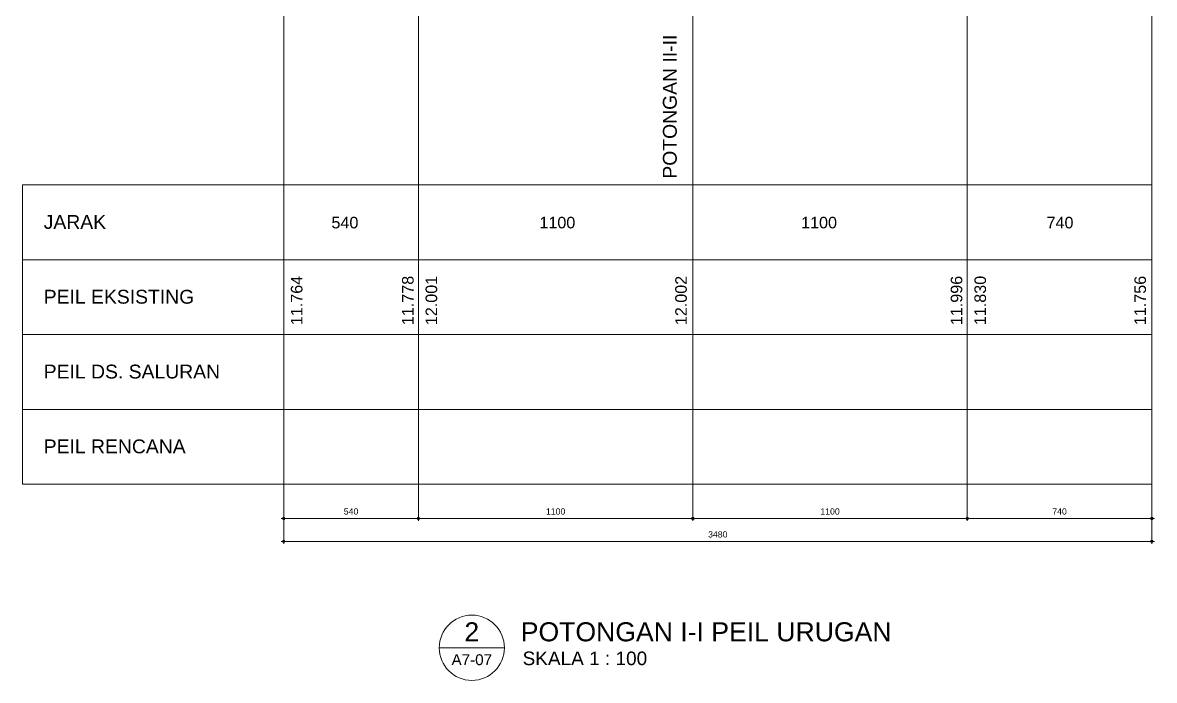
# Model space of a CAD drawing. Header units: millimetres. Extents: x -11 to 1625, y -267 to 180.
# Drawn here: x 825.34 to 870.71, y -210.23 to -183.85 of the extents above; entities that cross this region are included whole.
import ezdxf
from ezdxf.enums import TextEntityAlignment as Align

# ---------------------------------------------------------------- set-up
doc = ezdxf.new("R2010")
doc.units = ezdxf.units.MM
for name, color, linetype, lineweight in [('dinding', 5, 'Continuous', 15), ('not', 7, 'Continuous', 20), ('u', 6, 'Continuous', 20)]:
    doc.layers.add(name, color=color, linetype=linetype, lineweight=lineweight)
doc.styles.get("Standard").update_dxf_attribs({"font": 'ARIALUNI.TTF'})
doc.dimstyles.new('SK100', dxfattribs={"dimtxt": 0.25, "dimasz": 0.1, "dimexe": 0.1, "dimexo": 0, "dimgap": 0.15, "dimtad": 1, "dimdec": 0, "dimlfac": 100, "dimzin": 12, "dimdsep": 46, "dimtxsty": 'Standard', "dimblk": 'BULAT', "dimcen": 0.1, "dimclrd": 256, "dimclre": 256, "dimclrt": 256, "dimadec": 0, "dimazin": 3, "dimtfac": 1, "dimtdec": 0, "dimtofl": 0, "dimtmove": 0, "dimatfit": 3, "dimldrblk": 'BULAT', "dimfxl": 0, "dimtolj": 1, "dimtzin": 0, "dimlwd": -1, "dimlwe": -1, "dimarcsym": 0})

# ---------------------------------------------------------------- blocks, each defined once
blk = doc.blocks.new('BULAT')
for p, q in [((-1, 0), (1, 0)), ((0, -1), (0, 1))]:
    blk.add_line(p, q)
blk.add_circle((0, 0), 0.5)
blk = doc.blocks.new('*D584')
at = {"layer": 'Defpoints', "color": 0}
for p in [(835.806, -202.36), (841.206, -202.36), (841.206, -203.733)]:
    blk.add_point(p, dxfattribs=at)
at = {"layer": 'u'}
for p, q in [((835.806, -202.36), (835.806, -203.833)), ((841.206, -202.36), (841.206, -203.833)), ((835.906, -203.733), (841.106, -203.733))]:
    blk.add_line(p, q, dxfattribs=at)
at = {"layer": 'u', "xscale": 0.1, "yscale": 0.1, "zscale": 0.1, "rotation": 180}
blk.add_blockref('BULAT', (835.806, -203.733), dxfattribs=at)
at = {"layer": 'u', "xscale": 0.1, "yscale": 0.1, "zscale": 0.1}
blk.add_blockref('BULAT', (841.206, -203.733), dxfattribs=at)
at = {"layer": 'u', "insert": (838.506, -203.455), "char_height": 0.25, "attachment_point": 5}
blk.add_mtext('\\A1;540', dxfattribs=at)
blk = doc.blocks.new('*D585')
at = {"layer": 'Defpoints', "color": 0}
for p in [(841.206, -202.36), (852.206, -202.36), (852.206, -203.733)]:
    blk.add_point(p, dxfattribs=at)
at = {"layer": 'u'}
for p, q in [((841.206, -202.36), (841.206, -203.833)), ((852.206, -202.36), (852.206, -203.833)), ((841.306, -203.733), (852.106, -203.733))]:
    blk.add_line(p, q, dxfattribs=at)
at = {"layer": 'u', "xscale": 0.1, "yscale": 0.1, "zscale": 0.1, "rotation": 180}
blk.add_blockref('BULAT', (841.206, -203.733), dxfattribs=at)
at = {"layer": 'u', "xscale": 0.1, "yscale": 0.1, "zscale": 0.1}
blk.add_blockref('BULAT', (852.206, -203.733), dxfattribs=at)
at = {"layer": 'u', "insert": (846.706, -203.455), "char_height": 0.25, "attachment_point": 5}
blk.add_mtext('\\A1;1100', dxfattribs=at)
blk = doc.blocks.new('*D586')
at = {"layer": 'Defpoints', "color": 0}
for p in [(852.206, -202.36), (863.206, -202.36), (863.206, -203.733)]:
    blk.add_point(p, dxfattribs=at)
at = {"layer": 'u'}
for p, q in [((852.206, -202.36), (852.206, -203.833)), ((863.206, -202.36), (863.206, -203.833)), ((852.306, -203.733), (863.106, -203.733))]:
    blk.add_line(p, q, dxfattribs=at)
at = {"layer": 'u', "xscale": 0.1, "yscale": 0.1, "zscale": 0.1, "rotation": 180}
blk.add_blockref('BULAT', (852.206, -203.733), dxfattribs=at)
at = {"layer": 'u', "xscale": 0.1, "yscale": 0.1, "zscale": 0.1}
blk.add_blockref('BULAT', (863.206, -203.733), dxfattribs=at)
at = {"layer": 'u', "insert": (857.706, -203.455), "char_height": 0.25, "attachment_point": 5}
blk.add_mtext('\\A1;1100', dxfattribs=at)
blk = doc.blocks.new('*D587')
at = {"layer": 'Defpoints', "color": 0}
for p in [(863.206, -202.36), (870.606, -202.36), (870.606, -203.733)]:
    blk.add_point(p, dxfattribs=at)
at = {"layer": 'u'}
for p, q in [((863.206, -202.36), (863.206, -203.833)), ((870.606, -202.36), (870.606, -203.833)), ((863.306, -203.733), (870.506, -203.733))]:
    blk.add_line(p, q, dxfattribs=at)
at = {"layer": 'u', "xscale": 0.1, "yscale": 0.1, "zscale": 0.1, "rotation": 180}
blk.add_blockref('BULAT', (863.206, -203.733), dxfattribs=at)
at = {"layer": 'u', "xscale": 0.1, "yscale": 0.1, "zscale": 0.1}
blk.add_blockref('BULAT', (870.606, -203.733), dxfattribs=at)
at = {"layer": 'u', "insert": (866.906, -203.455), "char_height": 0.25, "attachment_point": 5}
blk.add_mtext('\\A1;740', dxfattribs=at)
blk = doc.blocks.new('*D588')
at = {"layer": 'Defpoints', "color": 0}
for p in [(835.806, -202.36), (870.606, -202.36), (835.806, -204.652)]:
    blk.add_point(p, dxfattribs=at)
at = {"layer": 'u'}
for p, q in [((835.806, -202.36), (835.806, -204.752)), ((870.606, -202.36), (870.606, -204.752)), ((870.506, -204.652), (835.906, -204.652))]:
    blk.add_line(p, q, dxfattribs=at)
at = {"layer": 'u', "xscale": 0.1, "yscale": 0.1, "zscale": 0.1, "rotation": 180}
blk.add_blockref('BULAT', (835.806, -204.652), dxfattribs=at)
at = {"layer": 'u', "xscale": 0.1, "yscale": 0.1, "zscale": 0.1}
blk.add_blockref('BULAT', (870.606, -204.652), dxfattribs=at)
at = {"layer": 'u', "insert": (853.206, -204.374), "char_height": 0.25, "attachment_point": 5}
blk.add_mtext('\\A1;3480', dxfattribs=at)
blk = doc.blocks.new('Ndtpd')
blk.add_line((0.747, 0), (-0.747, 0))
blk.add_circle((0, 0), 0.747)
at = {"flags": 4}
for tag, height, p in [('NO', 0.5, (0, 0.148)), ('NOLBR', 0.3, (0, -0.398))]:
    blk.add_attdef(tag, text='', height=height, dxfattribs=at).set_placement(p, align=Align.CENTER)
for tag, p, height in [('NDTPD', (1.516, 0.148), 0.5), ('SKALA', (1.523, -0.398), 0.3)]:
    blk.add_attdef(tag, p, '', height=height, dxfattribs=at)

msp = doc.modelspace()

# ---------------------------------------------------------------- linework, layer by layer
at = {"layer": 'dinding'}
for points in [[(835.8060439, -181.2019547), (835.8060439, -202.3601797)], [(841.2060439, -181.2019547), (841.2060439, -202.3601797)], [(852.2060439, -181.2019547), (852.2060439, -202.3601797)], [(863.2060439, -181.2019547), (863.2060439, -202.3601797)], [(870.6060439, -181.2019547), (870.6060439, -202.3601797)], [(870.6060439, -193.3601797), (825.3415326, -193.3601797)], [(870.6060439, -196.3601797), (825.3415326, -196.3601797)], [(870.6060439, -199.3601797), (825.3415326, -199.3601797)]]:
    msp.add_lwpolyline(points, dxfattribs=at)
msp.add_lwpolyline([(825.3415326, -202.3601797), (870.6060439, -202.3601797), (870.6060439, -190.3601797), (825.3415326, -190.3601797)], close=True, dxfattribs=at)

# ---------------------------------------------------------------- block references
at = {"layer": 'not', "lineweight": 0}
ref = msp.add_blockref('Ndtpd', (843.3471787, -208.9183994), dxfattribs=dict(at, xscale=1.75087693322308, yscale=1.75087693322308, zscale=1.75087693322308))
ref.add_attrib('NO', '2', dxfattribs={"layer": '0', "height": 0.7629446, "rotation": 360, "flags": 4}).set_placement((843.3464655, -208.6600318), align=Align.CENTER)
ref.add_attrib('NDTPD', 'POTONGAN I-I PEIL URUGAN', (845.3089858, -208.6600318), dxfattribs={"layer": '0', "height": 0.762944624, "rotation": 360, "flags": 4})
ref.add_attrib('NOLBR', 'A7-07', dxfattribs={"layer": '0', "height": 0.43596836, "rotation": 360, "flags": 4}).set_placement((843.3464655, -209.6158831), align=Align.CENTER)
ref.add_attrib('SKALA', 'SKALA 1 : 100', (845.3824202, -209.6158831), dxfattribs={"layer": '0', "height": 0.544960445, "rotation": 360, "flags": 4})

# ---------------------------------------------------------------- texts
at = {"layer": 'not'}
for s, height, p in [('POTONGAN II-II', 0.555281681, (851.5610084, -190.1096826)), ('11.764', 0.46319399, (836.5567345, -195.9841775)), ('11.778', 0.46319399, (841.0124891, -195.9841775)), ('12.001', 0.46319399, (841.9567345, -195.9841775)), ('12.002', 0.46319399, (851.9643263, -195.9841775)), ('11.996', 0.46319399, (863.007173, -195.9841775)), ('11.830', 0.46319399, (863.9567345, -195.9841775)), ('11.756', 0.46319399, (870.3690572, -195.9841775))]:
    msp.add_text(s, height=height, rotation=90, dxfattribs=at).set_placement(p)
for s, height, p in [('JARAK', 0.55528168, (826.1864766, -192.1219317)), ('540', 0.46319399, (837.7207903, -192.1022796)), ('1100', 0.46319399, (846.0547421, -192.1022796)), ('1100', 0.46319399, (856.5456403, -192.1022796)), ('740', 0.46319399, (866.384254, -192.1022796)), ('PEIL EKSISTING', 0.555281681, (826.1864766, -195.1219317)), ('PEIL DS. SALURAN', 0.555281681, (826.1864766, -198.1219317)), ('PEIL RENCANA', 0.555281681, (826.1864766, -201.1219317))]:
    msp.add_text(s, height=height, dxfattribs=at).set_placement(p)

# ---------------------------------------------------------------- dimensions: what is measured, and where the dimension line sits
at = {"layer": 'u'}
for base, p1, p2, picture, middle in [((841.2060439, -203.7329598), (835.8060439, -202.3601797), (841.2060439, -202.3601797), '*D584', (838.5060439, -203.4552313)), ((835.8060439, -204.6519657), (870.6060439, -202.3601797), (835.8060439, -202.3601797), '*D588', (853.2060439, -204.3742372)), ((852.2060439, -203.7329598), (841.2060439, -202.3601797), (852.2060439, -202.3601797), '*D585', (846.7060439, -203.4552313)), ((863.2060439, -203.7329598), (852.2060439, -202.3601797), (863.2060439, -202.3601797), '*D586', (857.7060439, -203.4552313)), ((870.6060439, -203.7329598), (863.2060439, -202.3601797), (870.6060439, -202.3601797), '*D587', (866.9060439, -203.4552313))]:
    dim = msp.add_linear_dim(base=base, p1=p1, p2=p2, dimstyle='SK100', dxfattribs=at)
    dim.commit()
    dim.dimension.update_dxf_attribs({"geometry": picture, "text_midpoint": middle})

doc.saveas('drawing.dxf')
